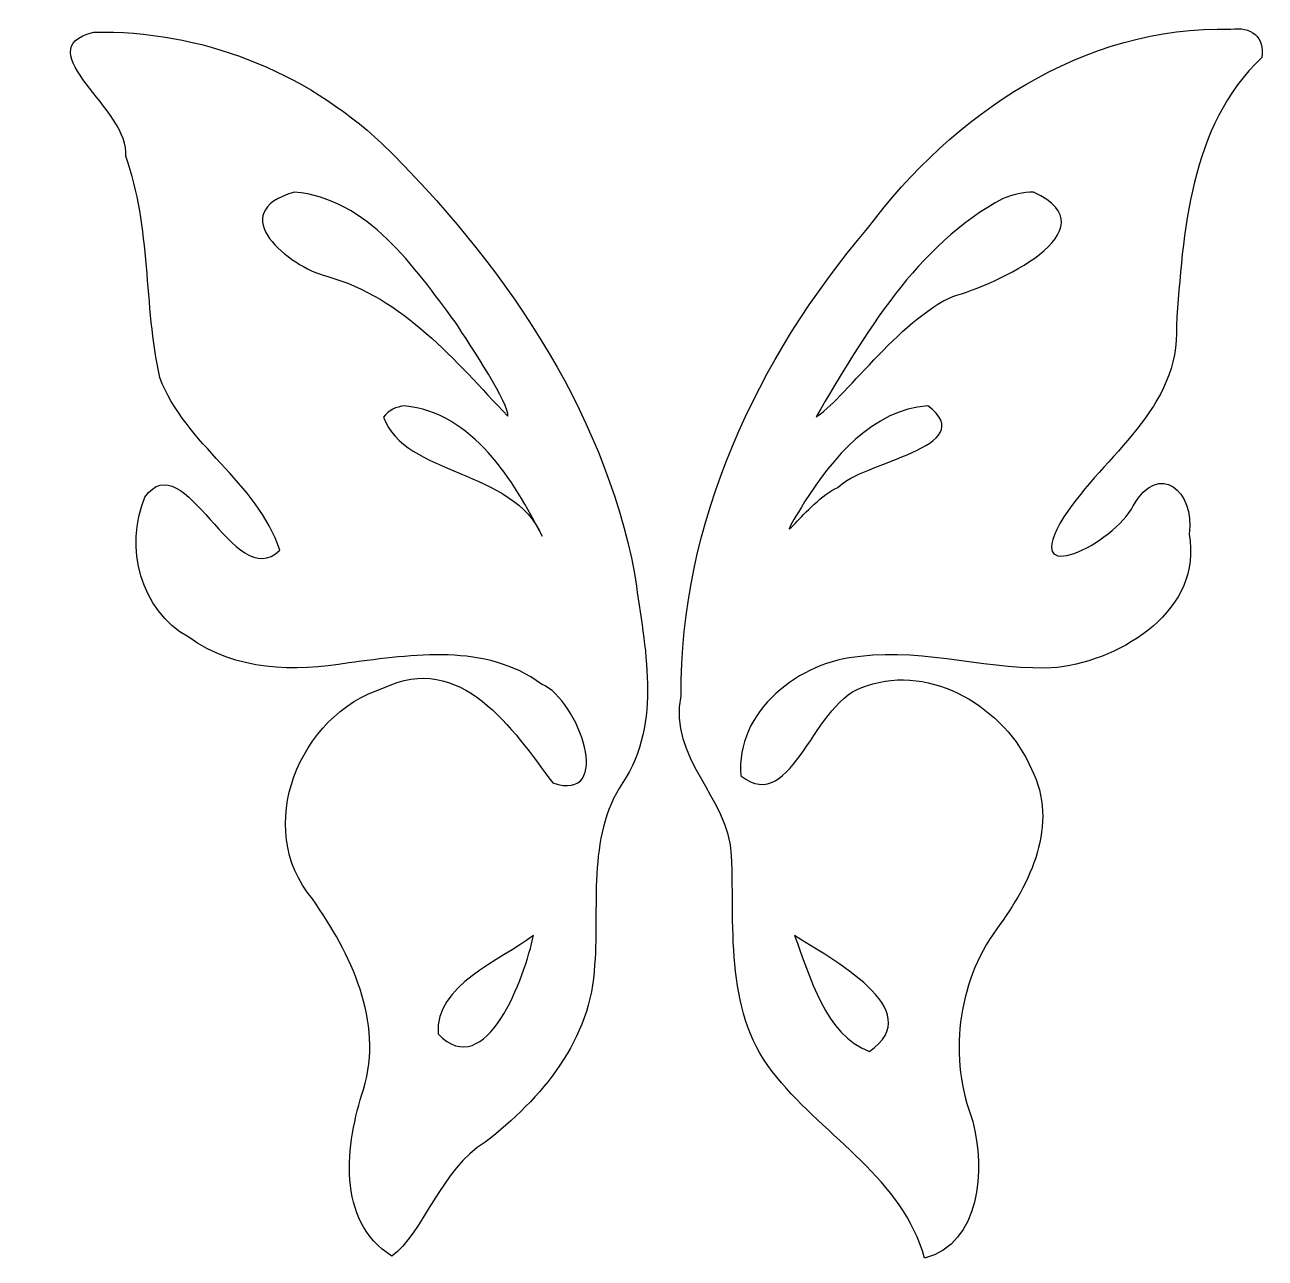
# Model space of a CAD drawing. Header units: centimetres. Extents: x -9.9 to 7.5, y -4.3 to 12.9.
import ezdxf

# ---------------------------------------------------------------- set-up
doc = ezdxf.new("R2010")
doc.units = ezdxf.units.CM
doc.header["$MEASUREMENT"] = 0
doc.layers.add('Layer 1', color=7, linetype='Continuous')

msp = doc.modelspace()

# ---------------------------------------------------------------- linework, layer by layer
at = {"layer": 'Layer 1'}
for points, knots in [([(-8.91498, 12.84578), (-9.88074, 12.60035), (-8.38409, 11.74437), (-8.46606, 11.10436), (-8.46606, 11.10436), (-8.10299, 10.10606), (-8.2154, 9.02171), (-7.98865, 8.00156), (-7.98865, 8.00156), (-7.63336, 7.05791), (-6.62532, 6.54548), (-6.30553, 5.58049), (-6.30553, 5.58049), (-6.95105, 4.95531), (-7.63945, 7.11052), (-8.19894, 6.32469), (-8.19894, 6.32469), (-8.47954, 5.61765), (-8.27017, 4.74693), (-7.5835, 4.36112), (-7.5835, 4.36112), (-6.92518, 3.89041), (-6.10317, 3.86709), (-5.33864, 4.00247), (-5.33864, 4.00247), (-4.43341, 4.11587), (-3.4327, 4.28295), (-2.63691, 3.70443), (-2.63691, 3.70443), (-2.11327, 3.48368), (-1.6113, 2.03162), (-2.48213, 2.31756), (-2.48213, 2.31756), (-3.02944, 3.06291), (-3.77986, 4.18529), (-4.86107, 3.6449), (-4.86107, 3.6449), (-6.03283, 3.27786), (-6.68677, 1.68653), (-5.84946, 0.69152), (-5.84946, 0.69152), (-5.31024, -0.07854), (-4.84752, -1.01911), (-5.13271, -1.97957), (-5.13271, -1.97957), (-5.38643, -2.73645), (-5.51898, -3.82321), (-4.73727, -4.31575), (-4.73727, -4.31575), (-4.3095, -4.01571), (-4.04229, -3.08454), (-3.42815, -2.71938), (-3.42815, -2.71938), (-2.63792, -2.11058), (-1.93606, -1.27509), (-1.89386, -0.23039), (-1.89386, -0.23039), (-1.82743, 0.65722), (-2.01218, 1.62258), (-1.44981, 2.39885), (-1.44981, 2.39885), (-0.94134, 3.26527), (-1.21312, 4.31943), (-1.33345, 5.25546), (-1.33345, 5.25546), (-1.78542, 7.59713), (-3.20028, 9.63935), (-4.87605, 11.28382), (-4.87605, 11.28382), (-5.96228, 12.3051), (-7.42248, 12.87621), (-8.91498, 12.84578)], [0, 0, 0, 0, 0.05263158, 0.05263158, 0.05263158, 0.05263158, 0.10526316, 0.10526316, 0.10526316, 0.10526316, 0.15789474, 0.15789474, 0.15789474, 0.15789474, 0.21052632, 0.21052632, 0.21052632, 0.21052632, 0.26315789, 0.26315789, 0.26315789, 0.26315789, 0.31578947, 0.31578947, 0.31578947, 0.31578947, 0.36842105, 0.36842105, 0.36842105, 0.36842105, 0.42105263, 0.42105263, 0.42105263, 0.42105263, 0.47368421, 0.47368421, 0.47368421, 0.47368421, 0.52631579, 0.52631579, 0.52631579, 0.52631579, 0.57894737, 0.57894737, 0.57894737, 0.57894737, 0.63157895, 0.63157895, 0.63157895, 0.63157895, 0.68421053, 0.68421053, 0.68421053, 0.68421053, 0.73684211, 0.73684211, 0.73684211, 0.73684211, 0.78947368, 0.78947368, 0.78947368, 0.78947368, 0.84210526, 0.84210526, 0.84210526, 0.84210526, 0.89473684, 0.89473684, 0.89473684, 0.89473684, 1, 1, 1, 1]), ([(7.02368, 12.88547), (4.96466, 12.94857), (3.12203, 11.69362), (1.93188, 10.09444), (1.93188, 10.09444), (0.38219, 8.27024), (-0.69953, 5.96629), (-0.68226, 3.53769), (-0.68226, 3.53769), (-0.86396, 2.67231), (-0.01481, 2.11416), (0.02657, 1.30043), (0.02657, 1.30043), (0.06923, 0.24188), (-0.08285, -0.93817), (0.66108, -1.80858), (0.66108, -1.80858), (1.34428, -2.65528), (2.42679, -3.23172), (2.72999, -4.34552), (2.72999, -4.34552), (3.52179, -4.13751), (3.57617, -3.09706), (3.40843, -2.42989), (3.40843, -2.42989), (3.06441, -1.53457), (3.17865, -0.50739), (3.74221, 0.27367), (3.74221, 0.27367), (4.21683, 0.91024), (4.61847, 1.73273), (4.22895, 2.51372), (4.22895, 2.51372), (3.86549, 3.36279), (2.82518, 3.99972), (1.91782, 3.67901), (1.91782, 3.67901), (1.17291, 3.50922), (0.89104, 1.84708), (0.15665, 2.41629), (0.15665, 2.41629), (0.07158, 3.31756), (0.98169, 4.03396), (1.83372, 4.09138), (1.83372, 4.09138), (2.75564, 4.21178), (3.67355, 3.87276), (4.59471, 3.93755), (4.59471, 3.93755), (5.51025, 4.04913), (6.6368, 4.74966), (6.43664, 5.80869), (6.43664, 5.80869), (6.5286, 6.40875), (6.00821, 6.8398), (5.65633, 6.20556), (5.65633, 6.20556), (5.39776, 5.68371), (4.03249, 4.99782), (4.68359, 6.04934), (4.68359, 6.04934), (5.24697, 6.91263), (6.32223, 7.5737), (6.25943, 8.73176), (6.25943, 8.73176), (6.35065, 10.03749), (6.44626, 11.52985), (7.45611, 12.48859), (7.45611, 12.48859), (7.50455, 12.77561), (7.30406, 12.93265), (7.02368, 12.88547)], [0, 0, 0, 0, 0.05263158, 0.05263158, 0.05263158, 0.05263158, 0.10526316, 0.10526316, 0.10526316, 0.10526316, 0.15789474, 0.15789474, 0.15789474, 0.15789474, 0.21052632, 0.21052632, 0.21052632, 0.21052632, 0.26315789, 0.26315789, 0.26315789, 0.26315789, 0.31578947, 0.31578947, 0.31578947, 0.31578947, 0.36842105, 0.36842105, 0.36842105, 0.36842105, 0.42105263, 0.42105263, 0.42105263, 0.42105263, 0.47368421, 0.47368421, 0.47368421, 0.47368421, 0.52631579, 0.52631579, 0.52631579, 0.52631579, 0.57894737, 0.57894737, 0.57894737, 0.57894737, 0.63157895, 0.63157895, 0.63157895, 0.63157895, 0.68421053, 0.68421053, 0.68421053, 0.68421053, 0.73684211, 0.73684211, 0.73684211, 0.73684211, 0.78947368, 0.78947368, 0.78947368, 0.78947368, 0.84210526, 0.84210526, 0.84210526, 0.84210526, 0.89473684, 0.89473684, 0.89473684, 0.89473684, 1, 1, 1, 1]), ([(-6.10461, 10.60261), (-5.07117, 10.51609), (-4.42086, 9.5416), (-3.84879, 8.78368), (-3.84879, 8.78368), (-3.63184, 8.44786), (-3.07157, 7.60633), (-3.11159, 7.46158), (-3.11159, 7.46158), (-3.85174, 8.23812), (-4.56983, 9.12365), (-5.6491, 9.42289), (-5.6491, 9.42289), (-6.17798, 9.55913), (-7.10555, 10.31065), (-6.10461, 10.60261)], [0, 0, 0, 0, 0.2, 0.2, 0.2, 0.2, 0.4, 0.4, 0.4, 0.4, 0.6, 0.6, 0.6, 0.6, 1, 1, 1, 1]), ([(4.25879, 10.60261), (5.40823, 10.06987), (3.71107, 9.29591), (3.12554, 9.1408), (3.12554, 9.1408), (2.38589, 8.82215), (1.55536, 7.6449), (1.21035, 7.45377), (1.21035, 7.45377), (1.88882, 8.60437), (2.61581, 9.86294), (3.83004, 10.51336), (3.83004, 10.51336), (3.9659, 10.56862), (4.11162, 10.60278), (4.25879, 10.60261)], [0, 0, 0, 0, 0.2, 0.2, 0.2, 0.2, 0.4, 0.4, 0.4, 0.4, 0.6, 0.6, 0.6, 0.6, 1, 1, 1, 1]), ([(-4.5601, 7.60538), (-3.59929, 7.51041), (-3.03001, 6.5602), (-2.62947, 5.77893), (-2.62947, 5.77893), (-3.0293, 6.71949), (-4.55683, 6.62335), (-4.8535, 7.44882), (-4.8535, 7.44882), (-4.78492, 7.54184), (-4.67293, 7.5947), (-4.5601, 7.60538)], [0, 0, 0, 0, 0.25, 0.25, 0.25, 0.25, 0.5, 0.5, 0.5, 0.5, 1, 1, 1, 1]), ([(2.7763, 7.60538), (3.54544, 7.02759), (1.84349, 6.81956), (1.5154, 6.46099), (1.5154, 6.46099), (1.07759, 6.27064), (0.51919, 5.38574), (1.04979, 6.2608), (1.04979, 6.2608), (1.44086, 6.87021), (2.00087, 7.55283), (2.7763, 7.60538)], [0, 0, 0, 0, 0.25, 0.25, 0.25, 0.25, 0.5, 0.5, 0.5, 0.5, 1, 1, 1, 1]), ([(-2.75267, 0.18051), (-2.86356, -0.38681), (-3.41599, -1.90425), (-4.08882, -1.19946), (-4.08882, -1.19946), (-4.13669, -0.51412), (-3.21037, -0.1732), (-2.75267, 0.18051)], [0, 0, 0, 0, 0.33333333, 0.33333333, 0.33333333, 0.33333333, 1, 1, 1, 1]), ([(0.90768, 0.18051), (1.40393, -0.14696), (2.80626, -0.86163), (1.95774, -1.44751), (1.95774, -1.44751), (1.33828, -1.21662), (1.12032, -0.3834), (0.90768, 0.18051)], [0, 0, 0, 0, 0.33333333, 0.33333333, 0.33333333, 0.33333333, 1, 1, 1, 1])]:
    msp.add_open_spline(points, degree=3, knots=knots, dxfattribs=at)

doc.saveas('drawing.dxf')
